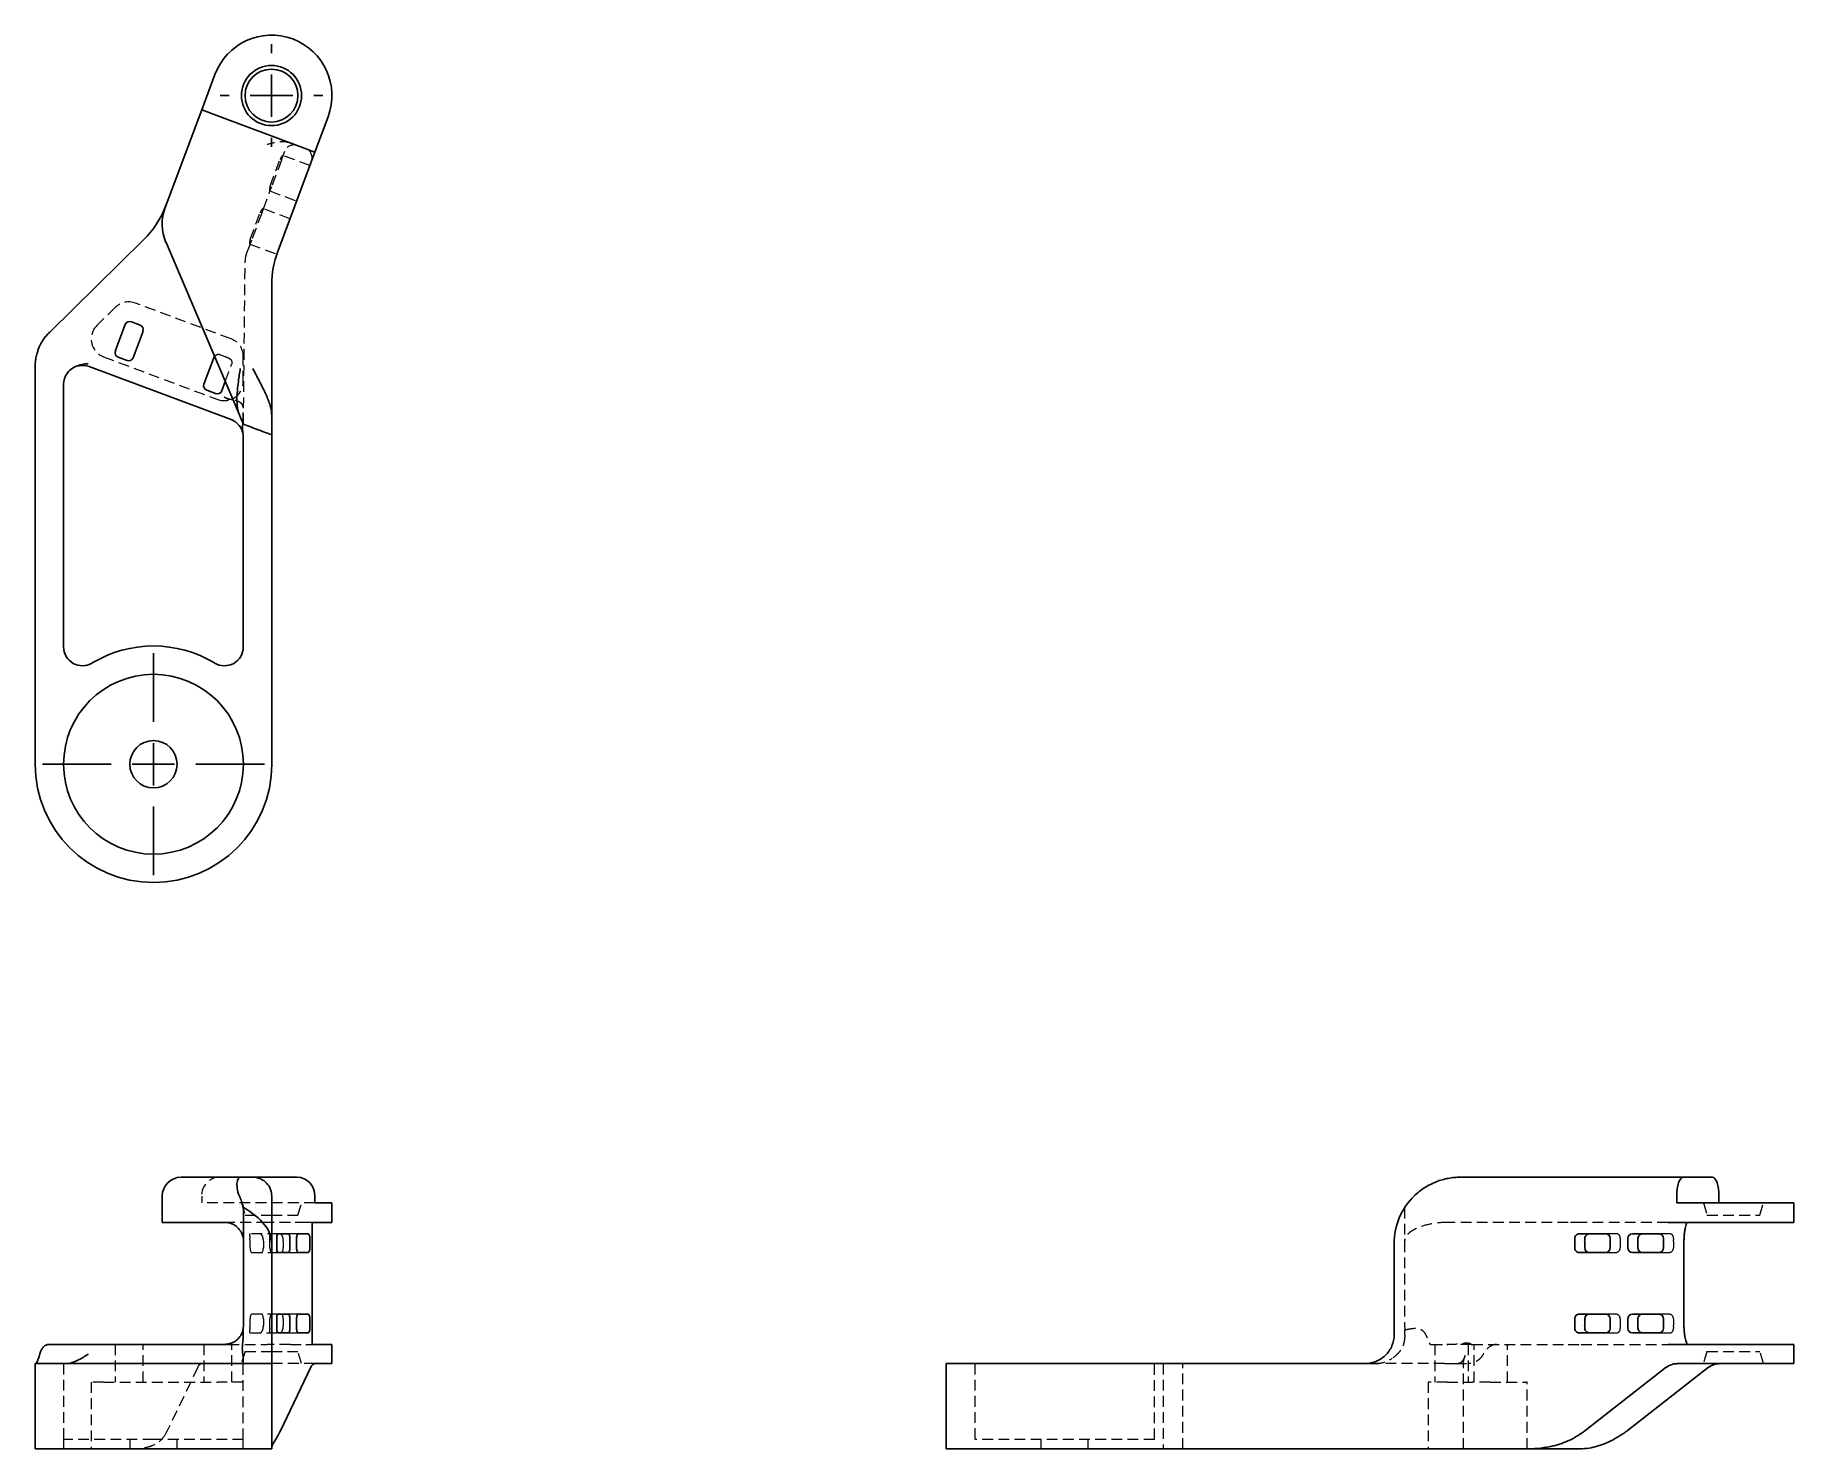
# Model space of a CAD drawing. Header units: millimetres. Extents: x 65 to 273, y 41 to 208.
import ezdxf

# ---------------------------------------------------------------- set-up
doc = ezdxf.new("R2010")
doc.units = ezdxf.units.MM
doc.linetypes.add('HIDDEN', pattern=[1.905, 1.27, -0.635])
doc.layers.add('10', color=7, linetype='Continuous')

# ---------------------------------------------------------------- blocks, each defined once
blk = doc.blocks.new('SW_CENTERMARKSYMBOL_0')
at = {"layer": '10', "color": 0}
for p, q in [((0, 5), (0, 13.11)), ((0, 0), (0, 2.5)), ((-5, 0), (-13.11, 0)), ((0, 0), (-2.5, 0)), ((0, 0), (0, -2.5)), ((0, 0), (2.5, 0)), ((5, 0), (13.11, 0)), ((0, -5), (0, -13.11))]:
    blk.add_line(p, q, dxfattribs=at)
blk = doc.blocks.new('SW_CENTERMARKSYMBOL_1')
at = {"layer": '10', "color": 0}
for p, q in [((0, 5), (0, 6.05)), ((0, 0), (0, 2.5)), ((-5, 0), (-6.05, 0)), ((0, 0), (-2.5, 0)), ((0, 0), (0, -2.5)), ((0, 0), (2.5, 0)), ((5, 0), (6.05, 0)), ((0, -5), (0, -6.05))]:
    blk.add_line(p, q, dxfattribs=at)

msp = doc.modelspace()

# ---------------------------------------------------------------- linework, layer by layer
at = {"color": 7, "linetype": 'Continuous', "lineweight": 25}
for p, q in [((85.14, 199.17), (86.71, 203.37)), ((80.83, 187.67), (85.14, 199.17)), ((85.14, 199.17), (87.23, 198.39)), ((96.4, 194.97), (87.23, 198.39)), ((100.06, 198.38), (98.49, 194.18)), ((98.49, 194.18), (94.11, 182.47)), ((96.4, 194.97), (98.49, 194.18)), ((78.29, 183.84), (67.25, 173)), ((89.6, 163.18), (80.93, 183.52)), ((93.4, 178.56), (93.4, 163.18)), ((76.13, 173.85), (74.95, 170.71)), ((77.89, 173.79), (76.84, 174.18)), ((77.04, 169.93), (78.22, 173.07)), ((65.49, 168.93), (65.49, 121.96)), ((88.6, 162.63), (71.86, 168.89)), ((75.28, 170), (76.33, 169.61)), ((86.58, 169.94), (85.41, 166.81)), ((68.84, 166.8), (68.84, 135.81)), ((85.74, 166.09), (86.78, 165.7)), ((87.5, 166.02), (87.88, 167.04)), ((87.88, 167.04), (87.92, 167.13)), ((90, 162.11), (90.01, 162.22)), ((93.4, 160.84), (93.4, 163.18)), ((90.05, 135.81), (90.05, 158.51)), ((93.4, 121.96), (93.4, 157.26)), ((82.71, 73.22), (82.98, 73.22)), ((82.98, 73.22), (89.69, 73.22)), ((89.69, 73.22), (91.17, 73.22)), ((91.17, 73.22), (92.02, 73.22)), ((92.02, 73.22), (96.4, 73.22)), ((233.65, 73.22), (243.56, 73.22)), ((243.56, 73.22), (248.26, 73.22)), ((248.26, 73.22), (259.97, 73.22)), ((259.97, 73.22), (263.39, 73.22)), ((80.48, 70.99), (80.48, 67.89)), ((93.4, 65.41), (93.4, 70.99)), ((98.49, 70.99), (98.49, 70.18)), ((259.18, 70.99), (259.18, 70.18)), ((264.17, 70.99), (264.17, 70.18)), ((90.07, 69.64), (90.07, 65.66)), ((100.06, 70.18), (98.49, 70.18)), ((100.51, 70.18), (100.06, 70.18)), ((100.51, 67.89), (100.51, 70.18)), ((263.38, 70.18), (259.18, 70.18)), ((273, 70.18), (263.38, 70.18)), ((273, 67.89), (273, 70.18)), ((80.93, 67.89), (80.48, 67.89)), ((80.93, 67.89), (87.89, 67.89)), ((94.18, 66.56), (95.36, 66.56)), ((96.53, 66.56), (97.71, 66.56)), ((100.06, 67.89), (98.1, 67.89)), ((98.17, 53.5), (98.17, 67.89)), ((100.51, 67.89), (100.06, 67.89)), ((247.68, 66.56), (250.81, 66.56)), ((253.95, 66.56), (257.09, 66.56)), ((263.38, 67.89), (258.14, 67.89)), ((273, 67.89), (263.38, 67.89)), ((90.07, 65.66), (90.07, 55.73)), ((93.4, 65.41), (93.4, 54.57)), ((93.99, 66), (93.99, 64.88)), ((95.55, 66), (95.55, 64.88)), ((96.34, 64.88), (96.34, 66)), ((97.9, 66), (97.9, 64.88)), ((225.84, 65.41), (225.84, 54.57)), ((247.15, 66), (247.15, 64.88)), ((248.33, 64.88), (248.33, 65.66)), ((251.34, 66), (251.34, 64.88)), ((253.43, 64.88), (253.43, 66)), ((254.6, 64.88), (254.6, 65.66)), ((257.61, 66), (257.61, 64.88)), ((260.04, 55.73), (260.04, 65.66)), ((95.36, 64.32), (94.18, 64.32)), ((97.71, 64.32), (96.53, 64.32)), ((250.81, 64.32), (247.68, 64.32)), ((257.09, 64.32), (253.95, 64.32)), ((93.99, 56.51), (93.99, 55.39)), ((94.18, 57.07), (95.36, 57.07)), ((95.55, 56.51), (95.55, 55.39)), ((96.34, 55.39), (96.34, 56.51)), ((96.53, 57.07), (97.71, 57.07)), ((97.9, 56.51), (97.9, 55.39)), ((247.15, 56.51), (247.15, 55.39)), ((247.68, 57.07), (250.81, 57.07)), ((248.33, 55.73), (248.33, 56.51)), ((251.34, 56.51), (251.34, 55.39)), ((253.43, 55.39), (253.43, 56.51)), ((253.95, 57.07), (257.09, 57.07)), ((254.6, 55.73), (254.6, 56.51)), ((257.61, 56.51), (257.61, 55.39)), ((95.36, 54.84), (94.18, 54.84)), ((97.71, 54.84), (96.53, 54.84)), ((250.81, 54.84), (247.68, 54.84)), ((257.09, 54.84), (253.95, 54.84)), ((67.25, 53.5), (75.28, 53.5)), ((75.28, 53.5), (76.33, 53.5)), ((76.33, 53.5), (85.74, 53.5)), ((85.74, 53.5), (86.78, 53.5)), ((86.78, 53.5), (87.82, 53.5)), ((87.82, 53.5), (87.87, 53.5)), ((98.1, 53.5), (100.06, 53.5)), ((100.06, 53.5), (100.51, 53.5)), ((100.51, 51.22), (100.51, 53.5)), ((258.14, 53.5), (263.38, 53.5)), ((263.38, 53.5), (273, 53.5)), ((273, 51.22), (273, 53.5)), ((65.49, 41.17), (65.49, 51.22)), ((65.49, 51.22), (93.4, 51.22)), ((93.4, 41.17), (93.4, 51.22)), ((94.43, 43.31), (98.03, 50.79)), ((98.49, 51.22), (100.06, 51.22)), ((100.06, 51.22), (100.51, 51.22)), ((173, 51.22), (173, 41.17)), ((173, 51.22), (186.96, 51.22)), ((186.96, 51.22), (222.26, 51.22)), ((248.34, 43.31), (257.95, 50.79)), ((262.94, 50.79), (253.33, 43.31)), ((259.18, 51.22), (263.38, 51.22)), ((263.38, 51.22), (273, 51.22)), ((65.49, 41.17), (93.4, 41.17)), ((173, 41.17), (186.96, 41.17)), ((241.7, 41.17), (186.96, 41.17)), ((247.76, 41.17), (241.7, 41.17))]:
    msp.add_line(p, q, dxfattribs=at)
at = {"color": 7, "linetype": 'HIDDEN', "lineweight": 18}
for p, q in [((93.22, 190.19), (94.39, 193.33)), ((94.57, 193.26), (93.4, 190.13)), ((94.57, 193.26), (94.76, 193.79)), ((97.9, 192.61), (94.74, 193.8)), ((94.76, 193.79), (94.96, 194.31)), ((92.42, 187.51), (93.2, 189.6)), ((93.18, 189.61), (96.34, 188.43)), ((93.2, 189.6), (93.4, 190.13)), ((90.87, 183.91), (92.04, 187.05)), ((92.22, 186.99), (91.05, 183.85)), ((92.22, 186.99), (92.42, 187.51)), ((95.55, 186.34), (92.39, 187.52)), ((90.4, 182.12), (90.85, 183.33)), ((90.83, 183.33), (93.99, 182.15)), ((90.85, 183.33), (91.05, 183.85)), ((90.07, 162.08), (90.26, 181.36)), ((88.6, 172.17), (77.32, 176.39)), ((74.97, 175.89), (72.77, 173.73)), ((87.91, 170.04), (87.3, 170.27)), ((73.56, 170.05), (87.04, 165)), ((90.05, 167.1), (90.05, 170.08)), ((85.14, 70.99), (85.14, 70.18)), ((98.49, 70.18), (85.14, 70.18)), ((89.83, 70.18), (90.26, 68.74)), ((90.26, 68.74), (93.38, 68.74)), ((93.38, 68.74), (96.5, 68.74)), ((96.5, 68.74), (96.93, 70.18)), ((227.08, 69.64), (227.08, 65.66)), ((262.33, 70.18), (262.75, 68.74)), ((262.75, 68.74), (269, 68.74)), ((269, 68.74), (269.42, 70.18)), ((88.03, 67.89), (87.89, 67.89)), ((88.31, 67.89), (88.03, 67.89)), ((92.87, 67.89), (88.31, 67.89)), ((94.18, 66.56), (90.87, 66.56)), ((96.53, 66.56), (95.36, 66.56)), ((97.44, 67.89), (95.6, 67.89)), ((98.1, 67.89), (97.44, 67.89)), ((246.39, 67.89), (232.2, 67.89)), ((247.91, 67.89), (246.39, 67.89)), ((258.14, 67.89), (247.91, 67.89)), ((252.05, 66.56), (250.81, 66.56)), ((258.33, 66.56), (257.09, 66.56)), ((90.85, 64.88), (90.85, 65.66)), ((92.42, 65.66), (92.42, 64.88)), ((93.2, 64.88), (93.2, 65.66)), ((94.76, 65.66), (94.76, 64.88)), ((227.08, 65.66), (227.08, 55.73)), ((252.51, 65.66), (252.51, 64.88)), ((258.79, 65.66), (258.79, 64.88)), ((91.05, 64.32), (94.18, 64.32)), ((95.36, 64.32), (96.53, 64.32)), ((250.81, 64.32), (251.99, 64.32)), ((257.09, 64.32), (258.26, 64.32)), ((90.85, 55.73), (90.85, 56.51)), ((94.18, 57.07), (91.05, 57.07)), ((92.42, 56.51), (92.42, 55.73)), ((93.2, 55.73), (93.2, 56.51)), ((94.76, 56.51), (94.76, 55.73)), ((96.53, 57.07), (95.36, 57.07)), ((251.99, 57.07), (250.81, 57.07)), ((252.51, 56.51), (252.51, 55.73)), ((258.26, 57.07), (257.09, 57.07)), ((258.79, 56.51), (258.79, 55.73)), ((90.87, 54.84), (94.18, 54.84)), ((95.36, 54.84), (96.53, 54.84)), ((250.81, 54.84), (252.05, 54.84)), ((257.09, 54.84), (258.33, 54.84)), ((74.92, 53.5), (74.92, 49.04)), ((78.25, 49.04), (78.25, 53.5)), ((85.38, 53.5), (85.38, 49.04)), ((87.87, 53.5), (87.88, 53.5)), ((87.91, 53.5), (87.88, 53.5)), ((87.91, 53.5), (88.03, 53.5)), ((88.03, 53.5), (88.31, 53.5)), ((88.31, 53.5), (92.87, 53.5)), ((88.71, 49.04), (88.71, 53.65)), ((90.26, 52.66), (89.83, 51.22)), ((90.26, 52.66), (93.38, 52.66)), ((93.38, 52.66), (96.5, 52.66)), ((95.6, 53.5), (97.44, 53.5)), ((96.93, 51.22), (96.5, 52.66)), ((97.44, 53.5), (98.1, 53.5)), ((230.06, 53.49), (230.16, 53.51)), ((230.26, 53.5), (232.04, 53.5)), ((230.66, 53.5), (230.66, 49.04)), ((234.94, 53.5), (232.04, 53.5)), ((234.57, 53.5), (234.57, 49.04)), ((234.94, 53.5), (235.04, 53.5)), ((235.04, 53.5), (246.39, 53.5)), ((235.3, 49.04), (235.3, 53.5)), ((239.21, 49.04), (239.21, 53.5)), ((246.39, 53.5), (247.91, 53.5)), ((247.91, 53.5), (258.14, 53.5)), ((262.75, 52.66), (262.33, 51.22)), ((262.75, 52.66), (269, 52.66)), ((269.42, 51.22), (269, 52.66)), ((68.84, 51.22), (68.84, 42.28)), ((84.68, 50.79), (81.08, 43.31)), ((90.05, 42.28), (90.05, 51.22)), ((98.49, 51.22), (93.4, 51.22)), ((176.35, 51.22), (176.35, 42.28)), ((197.56, 42.28), (197.56, 51.22)), ((198.58, 51.22), (198.58, 41.17)), ((200.91, 41.17), (200.91, 51.22)), ((222.26, 51.22), (223.51, 51.22)), ((231.8, 51.22), (223.51, 51.22)), ((231.8, 51.22), (233.09, 51.22)), ((233.09, 51.22), (234.48, 51.22)), ((234.03, 41.17), (234.03, 51.27)), ((73.56, 49.04), (72.11, 49.04)), ((72.11, 49.04), (72.11, 41.17)), ((73.56, 49.04), (87.04, 49.04)), ((90.05, 49.04), (87.04, 49.04)), ((232.1, 49.04), (229.86, 49.04)), ((229.86, 49.04), (229.86, 41.17)), ((232.1, 49.04), (235.08, 49.04)), ((237.17, 49.04), (235.08, 49.04)), ((237.17, 49.04), (241.39, 49.04)), ((241.53, 49.04), (241.39, 49.04)), ((241.53, 41.17), (241.53, 49.04)), ((79.45, 42.28), (68.84, 42.28)), ((68.84, 42.28), (68.84, 41.17)), ((76.66, 42.28), (76.66, 41.17)), ((90.05, 42.28), (79.45, 42.28)), ((82.24, 41.17), (82.24, 42.28)), ((90.05, 41.17), (90.05, 42.28)), ((197.56, 42.28), (176.35, 42.28)), ((184.16, 42.28), (184.16, 41.17)), ((189.75, 41.17), (189.75, 42.28))]:
    msp.add_line(p, q, dxfattribs=at)
at = {"color": 7, "linetype": 'Continuous', "lineweight": 25, "flags": 128}
for points in [[(86.58, 169.94), (86.63, 170.04), (86.66, 170.08)], [(87.82, 165.31), (87.85, 165.28), (87.87, 165.26)], [(259.97, 73.22), (259.81, 73.18), (259.67, 73.05), (259.53, 72.85), (259.41, 72.57), (259.32, 72.23), (259.24, 71.84), (259.2, 71.43), (259.18, 70.99)], [(264.17, 70.99), (264.16, 71.43), (264.12, 71.84), (264.04, 72.23), (263.95, 72.57), (263.83, 72.85), (263.69, 73.05), (263.55, 73.18), (263.39, 73.22)], [(95.36, 66.56), (95.4, 66.55), (95.43, 66.51), (95.47, 66.46), (95.5, 66.39), (95.52, 66.31), (95.54, 66.21), (95.55, 66.11), (95.55, 66)], [(96.34, 66), (96.34, 66.11), (96.35, 66.21), (96.37, 66.31), (96.39, 66.39), (96.42, 66.46), (96.46, 66.51), (96.49, 66.55), (96.53, 66.56)], [(97.71, 66.56), (97.74, 66.55), (97.78, 66.51), (97.81, 66.46), (97.84, 66.39), (97.87, 66.31), (97.89, 66.21), (97.9, 66.11), (97.9, 66)], [(95.55, 64.88), (95.55, 64.77), (95.54, 64.67), (95.52, 64.57), (95.5, 64.49), (95.47, 64.42), (95.43, 64.37), (95.4, 64.34), (95.36, 64.32)], [(96.53, 64.32), (96.49, 64.34), (96.46, 64.37), (96.42, 64.42), (96.39, 64.49), (96.37, 64.57), (96.35, 64.67), (96.34, 64.77), (96.34, 64.88)], [(97.9, 64.88), (97.9, 64.77), (97.89, 64.67), (97.87, 64.57), (97.84, 64.49), (97.81, 64.42), (97.78, 64.37), (97.74, 64.34), (97.71, 64.32)], [(95.36, 57.07), (95.4, 57.06), (95.43, 57.03), (95.47, 56.97), (95.5, 56.9), (95.52, 56.82), (95.54, 56.72), (95.55, 56.62), (95.55, 56.51)], [(96.34, 56.51), (96.34, 56.62), (96.35, 56.72), (96.37, 56.82), (96.39, 56.9), (96.42, 56.97), (96.46, 57.03), (96.49, 57.06), (96.53, 57.07)], [(97.71, 57.07), (97.74, 57.06), (97.78, 57.03), (97.81, 56.97), (97.84, 56.9), (97.87, 56.82), (97.89, 56.72), (97.9, 56.62), (97.9, 56.51)], [(95.55, 55.39), (95.55, 55.28), (95.54, 55.18), (95.52, 55.08), (95.5, 55), (95.47, 54.93), (95.43, 54.88), (95.4, 54.85), (95.36, 54.84)], [(96.53, 54.84), (96.49, 54.85), (96.46, 54.88), (96.42, 54.93), (96.39, 55), (96.37, 55.08), (96.35, 55.18), (96.34, 55.28), (96.34, 55.39)], [(97.9, 55.39), (97.9, 55.28), (97.89, 55.18), (97.87, 55.08), (97.84, 55), (97.81, 54.93), (97.78, 54.88), (97.74, 54.85), (97.71, 54.84)]]:
    msp.add_lwpolyline(points, dxfattribs=at)
at = {"color": 7, "linetype": 'HIDDEN', "lineweight": 18, "flags": 128}
for points in [[(90.85, 64.88), (90.86, 64.77), (90.87, 64.67), (90.89, 64.57), (90.91, 64.49), (90.94, 64.42), (90.97, 64.37), (91.01, 64.34), (91.05, 64.32)], [(92.22, 64.32), (92.26, 64.34), (92.3, 64.37), (92.33, 64.42), (92.36, 64.49), (92.38, 64.57), (92.4, 64.67), (92.41, 64.77), (92.42, 64.88)], [(93.2, 64.88), (93.2, 64.77), (93.22, 64.67), (93.23, 64.57), (93.26, 64.49), (93.29, 64.42), (93.32, 64.37), (93.36, 64.34), (93.4, 64.32)], [(94.57, 64.32), (94.61, 64.34), (94.64, 64.37), (94.68, 64.42), (94.71, 64.49), (94.73, 64.57), (94.75, 64.67), (94.76, 64.77), (94.76, 64.88)], [(91.05, 57.07), (91.01, 57.06), (90.97, 57.03), (90.94, 56.97), (90.91, 56.9), (90.89, 56.82), (90.87, 56.72), (90.86, 56.62), (90.85, 56.51)], [(92.42, 56.51), (92.41, 56.62), (92.4, 56.72), (92.38, 56.82), (92.36, 56.9), (92.33, 56.97), (92.3, 57.03), (92.26, 57.06), (92.22, 57.07)], [(93.4, 57.07), (93.36, 57.06), (93.32, 57.03), (93.29, 56.97), (93.26, 56.9), (93.23, 56.82), (93.22, 56.72), (93.2, 56.62), (93.2, 56.51)], [(94.76, 56.51), (94.76, 56.62), (94.75, 56.72), (94.73, 56.82), (94.71, 56.9), (94.68, 56.97), (94.64, 57.03), (94.61, 57.06), (94.57, 57.07)]]:
    msp.add_lwpolyline(points, dxfattribs=at)
at = {"color": 7, "linetype": 'Continuous', "lineweight": 25}
for centre, radius in [((93.38, 200.87), 3.55), ((93.38, 200.87), 3.12), ((79.45, 121.96), 10.61), ((79.45, 121.96), 2.79)]:
    msp.add_circle(centre, radius, dxfattribs=at)
for centre, radius, start, end in [((93.38, 200.87), 7.13, 339.5, 159.5), ((70.46, 191.8), 11.16, 314.4907, 339.5), ((86.06, 185.71), 5.58, 159.5, 203.088), ((104.57, 178.56), 11.16, 159.5, 180), ((76.65, 173.66), 0.558, 69.5, 159.5), ((77.69, 173.27), 0.558, 339.5, 69.5), ((75.48, 170.52), 0.558, 159.5, 249.5), ((71.07, 168.93), 5.58, 174.31, 180), ((71.07, 166.8), 2.23, 144.7671, 180), ((71.07, 166.8), 2.23, 69.5, 131.3304), ((76.52, 170.13), 0.558, 249.5, 339.5), ((85.93, 166.61), 0.558, 159.5, 249.5), ((86.98, 166.22), 0.558, 249.5, 339.5), ((71.07, 135.81), 2.23, 180, 301.1474), ((79.45, 121.96), 13.96, 58.8526, 121.1474), ((87.82, 135.81), 2.23, 238.8526, 0), ((79.45, 121.96), 13.96, 180, 0), ((82.71, 70.99), 2.23, 90, 180), ((96.32, 71.06), 2.17, 358.1884, 88.0659), ((233.65, 65.41), 7.81, 134.4153, 180), ((94.19, 66.46), 0.102, 94.6225, 144.6705), ((247.68, 66.06), 0.494, 90.0498, 113.9767), ((250.79, 66.02), 0.541, 358.1884, 88.0659), ((253.97, 66.02), 0.541, 91.9341, 181.8116), ((257.07, 66.02), 0.541, 358.1884, 88.0659), ((94.19, 64.43), 0.102, 215.3295, 265.3775), ((247.68, 64.82), 0.494, 246.0233, 269.9502), ((248.87, 64.87), 0.541, 178.1884, 268.0659), ((254.64, 65.66), 6.32, 176.9062, 180.0063), ((250.79, 64.87), 0.541, 271.9341, 1.8116), ((253.97, 64.87), 0.541, 178.1884, 268.0659), ((260.92, 65.66), 6.32, 176.9062, 180.0063), ((255.15, 64.87), 0.541, 178.1884, 268.0659), ((257.07, 64.87), 0.541, 271.9341, 1.8116), ((94.19, 56.97), 0.102, 94.6225, 144.6705), ((247.68, 56.57), 0.494, 90.0498, 113.9767), ((248.87, 56.53), 0.541, 91.9341, 181.8116), ((250.79, 56.53), 0.541, 358.1884, 88.0659), ((253.97, 56.53), 0.541, 91.9341, 181.8116), ((255.15, 56.53), 0.541, 91.9341, 181.8116), ((257.07, 56.53), 0.541, 358.1884, 88.0659), ((94.19, 54.94), 0.102, 215.3295, 265.3775), ((247.68, 55.33), 0.494, 246.0233, 269.9502), ((254.64, 55.73), 6.32, 179.9937, 183.0938), ((250.79, 55.38), 0.541, 271.9341, 1.8116), ((253.97, 55.38), 0.541, 178.1884, 268.0659), ((260.92, 55.73), 6.32, 179.9937, 183.0938), ((257.07, 55.38), 0.541, 271.9341, 1.8116), ((98.62, 50.62), 0.614, 102.1442, 163.6903), ((259.19, 49.21), 2, 90.1931, 128.1464), ((264.18, 49.21), 2, 90.1931, 128.1464), ((87.53, 46.61), 7.65, 329.3319, 334.4514), ((241.94, 51.53), 10.42, 302.0993, 307.8831), ((246.9, 51.57), 10.47, 304.9305, 307.8766)]:
    msp.add_arc(centre, radius, start, end, dxfattribs=at)
at = {"color": 7, "linetype": 'HIDDEN', "lineweight": 18}
for centre, radius, start, end in [((96.01, 193.92), 1.12, 69.5, 159.5), ((97.05, 193.53), 1.12, 339.5, 69.5), ((92.49, 181.34), 2.23, 159.5, 179.4186), ((76.54, 174.29), 2.23, 69.5, 134.4907), ((74.34, 172.14), 2.23, 134.4907, 249.5), ((87.11, 169.75), 0.558, 69.5, 143.3987), ((87.82, 170.08), 2.23, 0, 69.5), ((87.82, 167.1), 2.23, 249.5, 0), ((87.3, 71.06), 2.17, 91.9341, 181.8116), ((88.47, 65.66), 2.38, 359.9976, 8.2478), ((90.04, 65.66), 2.38, 359.9976, 8.2478), ((90.82, 65.66), 2.38, 359.9976, 8.2478), ((92.38, 65.66), 2.38, 359.9976, 8.2478), ((251.97, 64.87), 0.541, 271.9341, 1.8116), ((258.82, 65.66), 6.32, 176.9062, 180.0063), ((258.25, 64.87), 0.541, 271.9341, 1.8116), ((265.1, 65.66), 6.32, 176.9062, 180.0063), ((251.97, 56.53), 0.541, 358.1884, 88.0659), ((258.25, 56.53), 0.541, 358.1884, 88.0659), ((88.47, 55.73), 2.38, 351.7522, 0.0024), ((90.04, 55.73), 2.38, 351.7522, 0.0024), ((90.82, 55.73), 2.38, 351.7522, 0.0024), ((92.38, 55.73), 2.38, 351.7522, 0.0024), ((258.82, 55.73), 6.32, 179.9937, 183.0938), ((265.1, 55.73), 6.32, 179.9937, 183.0938), ((85.27, 50.62), 0.614, 102.1442, 163.6903), ((73.65, 46.88), 8.25, 331.8682, 334.3564)]:
    msp.add_arc(centre, radius, start, end, dxfattribs=at)
for points, knots in [([(95.6, 195.26), (95.38, 195.35), (95.15, 195.39), (94.68, 195.42), (94.45, 195.41), (93.76, 195.33), (93.32, 195.21), (92.87, 195.09)], [0, 0, 0, 0, 0.25, 0.25, 0.5, 0.5, 1, 1, 1, 1]), ([(94.74, 193.8), (94.72, 193.8), (94.66, 193.76), (94.52, 193.6), (94.44, 193.47), (94.39, 193.33)], [0, 0, 0, 0, 0.5, 0.5, 1, 1, 1, 1]), ([(93.22, 190.19), (93.17, 190.05), (93.14, 189.91), (93.14, 189.69), (93.15, 189.62), (93.18, 189.61)], [0, 0, 0, 0, 0.5, 0.5, 1, 1, 1, 1]), ([(92.39, 187.52), (92.37, 187.53), (92.31, 187.48), (92.17, 187.32), (92.1, 187.19), (92.04, 187.05)], [0, 0, 0, 0, 0.5, 0.5, 1, 1, 1, 1]), ([(90.87, 183.91), (90.82, 183.77), (90.79, 183.63), (90.79, 183.41), (90.81, 183.34), (90.83, 183.33)], [0, 0, 0, 0, 0.5, 0.5, 1, 1, 1, 1]), ([(87.92, 167.13), (88.05, 167.5), (88.31, 168.18), (88.56, 168.86), (88.67, 169.16)], [0, 0, 0, 0, 0.549014, 1, 1, 1, 1]), ([(88.35, 169.88), (88.48, 169.83), (88.6, 169.72), (88.69, 169.52), (88.71, 169.45), (88.71, 169.3), (88.7, 169.23), (88.67, 169.16)], [0, 0, 0, 0, 0.5, 0.5, 0.75, 0.75, 1, 1, 1, 1]), ([(90.01, 162.22), (90.02, 162.4), (90.04, 162.78), (90.05, 163.25), (90.05, 163.58), (90.05, 163.8), (90.04, 164.05), (89.99, 164.3), (89.89, 164.48), (89.74, 164.62), (89.56, 164.72), (89.33, 164.81), (89.1, 164.89), (88.92, 164.93), (88.85, 164.95)], [0, 0, 0, 0, 0.131948, 0.29265, 0.337431, 0.378809, 0.453499, 0.529481, 0.615304, 0.689152, 0.776826, 0.85048, 0.93807, 1, 1, 1, 1]), ([(90.05, 162.11), (90.05, 162.28), (90.05, 162.67), (90.05, 163.16), (90.05, 163.43)], [0, 0, 0, 0, 0.433683, 1, 1, 1, 1]), ([(90.87, 66.56), (90.82, 66.56), (90.79, 66.49), (90.79, 66.29), (90.81, 66.15), (90.83, 66)], [0, 0, 0, 0, 0.5, 0.5, 1, 1, 1, 1]), ([(92.39, 66), (92.37, 66.15), (92.31, 66.29), (92.17, 66.49), (92.1, 66.56), (92.04, 66.56)], [0, 0, 0, 0, 0.5, 0.5, 1, 1, 1, 1]), ([(95.6, 67.89), (95.38, 67.89), (95.15, 67.89), (94.68, 67.89), (94.45, 67.89), (93.76, 67.89), (93.32, 67.89), (92.87, 67.89)], [0, 0, 0, 0, 0.25, 0.25, 0.5, 0.5, 1, 1, 1, 1]), ([(93.22, 66.56), (93.17, 66.56), (93.14, 66.49), (93.14, 66.29), (93.15, 66.15), (93.18, 66)], [0, 0, 0, 0, 0.5, 0.5, 1, 1, 1, 1]), ([(94.74, 66), (94.72, 66.15), (94.66, 66.29), (94.52, 66.49), (94.44, 66.56), (94.39, 66.56)], [0, 0, 0, 0, 0.5, 0.5, 1, 1, 1, 1]), ([(232.2, 67.89), (231.6, 67.89), (230.95, 67.84), (229.69, 67.62), (229.08, 67.45), (228.33, 67.13), (228.11, 67.01), (227.73, 66.75), (227.57, 66.62), (227.19, 66.2), (227.08, 65.92), (227.08, 65.66)], [0, 0, 0, 0, 0.25, 0.25, 0.5, 0.5, 0.625, 0.625, 0.75, 0.75, 1, 1, 1, 1]), ([(252.52, 66), (252.53, 66.15), (252.48, 66.29), (252.32, 66.49), (252.19, 66.56), (252.05, 66.56)], [0, 0, 0, 0, 0.5, 0.5, 1, 1, 1, 1]), ([(258.8, 66), (258.8, 66.15), (258.76, 66.29), (258.6, 66.49), (258.47, 66.56), (258.33, 66.56)], [0, 0, 0, 0, 0.5, 0.5, 1, 1, 1, 1]), ([(90, 55.2), (90.01, 55.25), (90.04, 55.35), (90.05, 55.41), (90.05, 55.39), (90.05, 55.39)], [0, 0, 0, 0, 0.473469, 0.947347, 1, 1, 1, 1]), ([(90.05, 55.38), (90.05, 55.37), (90.05, 55.35), (90.04, 55.28), (90.02, 55.18), (90.01, 55.15)], [0, 0, 0, 0, 0.273269, 0.766538, 1, 1, 1, 1]), ([(90.05, 54.56), (90.05, 54.62), (90.05, 54.84), (90.05, 55.13), (90.05, 55.32), (90.05, 55.41)], [0, 0, 0, 0, 0.166392, 0.581616, 1, 1, 1, 1]), ([(90.83, 55.39), (90.81, 55.24), (90.79, 55.1), (90.79, 54.9), (90.82, 54.84), (90.87, 54.84)], [0, 0, 0, 0, 0.5, 0.5, 1, 1, 1, 1]), ([(92.04, 54.84), (92.1, 54.84), (92.17, 54.9), (92.31, 55.1), (92.37, 55.24), (92.39, 55.39)], [0, 0, 0, 0, 0.5, 0.5, 1, 1, 1, 1]), ([(93.18, 55.39), (93.15, 55.24), (93.14, 55.1), (93.14, 54.9), (93.17, 54.84), (93.22, 54.84)], [0, 0, 0, 0, 0.5, 0.5, 1, 1, 1, 1]), ([(94.39, 54.84), (94.44, 54.84), (94.52, 54.9), (94.66, 55.1), (94.72, 55.24), (94.74, 55.39)], [0, 0, 0, 0, 0.5, 0.5, 1, 1, 1, 1]), ([(227.09, 54.57), (227.09, 54.29), (227.06, 54.02), (226.98, 53.62), (226.94, 53.49), (226.84, 53.23), (226.78, 53.11), (226.65, 52.87), (226.57, 52.76), (226.4, 52.54), (226.31, 52.44), (226.02, 52.15), (225.81, 51.98), (225.58, 51.83)], [0, 0, 0, 0, 0.25, 0.25, 0.375, 0.375, 0.5, 0.5, 0.625, 0.625, 0.75, 0.75, 1, 1, 1, 1]), ([(227.11, 55.2), (227.17, 55.21), (227.3, 55.25), (227.52, 55.3), (227.78, 55.35), (228.07, 55.39), (228.4, 55.4), (228.73, 55.37), (229.05, 55.26), (229.3, 55.04), (229.49, 54.78), (229.62, 54.52), (229.73, 54.27), (229.82, 54.04), (229.9, 53.84), (229.97, 53.69), (230.03, 53.6), (230.07, 53.55), (230.11, 53.53), (230.14, 53.51), (230.18, 53.5), (230.21, 53.5), (230.24, 53.5), (230.26, 53.5)], [0, 0, 0, 0, 0.0369439, 0.0784735, 0.1244648, 0.1867996, 0.2491339, 0.3111209, 0.3736702, 0.4362964, 0.4990628, 0.5616689, 0.6242229, 0.686631, 0.7491619, 0.8182427, 0.8740362, 0.9054285, 0.9325822, 0.9555145, 0.9742781, 0.9890016, 1, 1, 1, 1]), ([(252.05, 54.84), (252.19, 54.84), (252.32, 54.9), (252.48, 55.1), (252.53, 55.24), (252.52, 55.39)], [0, 0, 0, 0, 0.5, 0.5, 1, 1, 1, 1]), ([(258.33, 54.84), (258.47, 54.84), (258.6, 54.9), (258.76, 55.1), (258.8, 55.24), (258.8, 55.39)], [0, 0, 0, 0, 0.5, 0.5, 1, 1, 1, 1]), ([(88.35, 53.55), (88.48, 53.57), (88.6, 53.61), (88.69, 53.64), (88.71, 53.65), (88.71, 53.65), (88.7, 53.65), (88.67, 53.64)], [0, 0, 0, 0, 0.5, 0.5, 0.75, 0.75, 1, 1, 1, 1]), ([(95.6, 53.5), (95.38, 53.5), (95.15, 53.5), (94.68, 53.5), (94.45, 53.5), (93.76, 53.5), (93.32, 53.5), (92.87, 53.5)], [0, 0, 0, 0, 0.25, 0.25, 0.5, 0.5, 1, 1, 1, 1]), ([(233.48, 51.27), (233.5, 51.28), (233.56, 51.29), (233.63, 51.33), (233.7, 51.36), (233.76, 51.4), (233.85, 51.47), (233.95, 51.56), (234.04, 51.69), (234.12, 51.84), (234.17, 52), (234.21, 52.14), (234.22, 52.26), (234.23, 52.33), (234.23, 52.36)], [0, 0, 0, 0, 0.046981, 0.095375, 0.14527, 0.196751, 0.249891, 0.367512, 0.50035, 0.610004, 0.749253, 0.874719, 0.937599, 1, 1, 1, 1]), ([(234.03, 51.27), (234.04, 51.45), (234.05, 51.69), (234.15, 51.89), (234.17, 51.94)], [0, 0, 0, 0, 0.777494, 1, 1, 1, 1]), ([(234.88, 53.55), (234.83, 53.57), (234.72, 53.61), (234.52, 53.64), (234.45, 53.65), (234.3, 53.65), (234.23, 53.65), (234.16, 53.64)], [0, 0, 0, 0, 0.5, 0.5, 0.75, 0.75, 1, 1, 1, 1]), ([(236.37, 52.36), (236.28, 52.18), (236.17, 52.03), (235.91, 51.74), (235.76, 51.62), (235.44, 51.42), (235.26, 51.34), (234.88, 51.24), (234.68, 51.22), (234.48, 51.22)], [0, 0, 0, 0, 0.25, 0.25, 0.5, 0.5, 0.75, 0.75, 1, 1, 1, 1]), ([(237.91, 53.5), (237.78, 53.49), (237.63, 53.46), (237.35, 53.36), (237.2, 53.28), (236.93, 53.08), (236.79, 52.96), (236.56, 52.69), (236.45, 52.53), (236.37, 52.36)], [0, 0, 0, 0, 0.25, 0.25, 0.5, 0.5, 0.75, 0.75, 1, 1, 1, 1]), ([(223.51, 51.22), (223.87, 51.22), (224.24, 51.27), (224.95, 51.48), (225.28, 51.64), (225.58, 51.83)], [0, 0, 0, 0, 0.5, 0.5, 1, 1, 1, 1]), ([(80.92, 42.99), (80.66, 42.51), (80.33, 42.13), (79.66, 41.69), (79.42, 41.57), (78.88, 41.38), (78.6, 41.3), (78.29, 41.26)], [0, 0, 0, 0, 0.5, 0.5, 0.75, 0.75, 1, 1, 1, 1])]:
    msp.add_open_spline(points, degree=3, knots=knots, dxfattribs=at)
at = {"color": 7, "linetype": 'Continuous', "lineweight": 25}
for points, knots in [([(67.16, 172.91), (67.02, 172.78), (66.89, 172.63), (66.66, 172.35), (66.55, 172.2), (66.36, 171.93), (66.28, 171.79), (66.15, 171.56), (66.09, 171.45), (66.05, 171.37)], [0, 0, 0, 0, 0.25, 0.25, 0.5, 0.5, 0.75, 0.75, 1, 1, 1, 1]), ([(66.05, 171.37), (66.01, 171.28), (65.96, 171.17), (65.85, 170.91), (65.8, 170.76), (65.7, 170.44), (65.65, 170.26), (65.57, 169.88), (65.54, 169.68), (65.52, 169.48)], [0, 0, 0, 0, 0.25, 0.25, 0.5, 0.5, 0.75, 0.75, 1, 1, 1, 1]), ([(69.6, 168.48), (69.63, 168.5), (69.69, 168.56), (69.79, 168.63), (69.89, 168.7), (70, 168.76), (70.16, 168.85), (70.38, 168.95), (70.65, 169.04), (70.93, 169.12), (71.21, 169.17), (71.45, 169.21), (71.63, 169.22), (71.71, 169.23), (71.76, 169.23)], [0, 0, 0, 0, 0.046981, 0.095375, 0.14527, 0.196751, 0.249891, 0.367512, 0.50035, 0.610004, 0.749253, 0.874719, 0.937599, 1, 1, 1, 1]), ([(89.6, 163.18), (89.45, 163.53), (89.37, 163.92), (89.31, 164.56), (89.3, 164.78), (89.3, 165.23), (89.31, 165.46), (89.35, 166.16), (89.41, 166.66), (89.5, 167.4), (89.54, 167.65), (89.62, 168.15), (89.66, 168.4), (89.69, 168.65)], [0, 0, 0, 0, 0.25, 0.25, 0.375, 0.375, 0.5, 0.5, 0.75, 0.75, 0.875, 0.875, 1, 1, 1, 1]), ([(93.4, 163.18), (93.4, 163.38), (93.38, 163.58), (93.3, 164), (93.24, 164.22), (93.02, 164.89), (92.84, 165.34), (92.52, 166.04), (92.4, 166.27), (92.17, 166.75), (92.05, 166.98), (91.8, 167.46), (91.68, 167.69), (91.43, 168.17), (91.3, 168.41), (91.17, 168.65)], [0, 0, 0, 0, 0.125, 0.125, 0.25, 0.25, 0.5, 0.5, 0.625, 0.625, 0.75, 0.75, 0.875, 0.875, 1, 1, 1, 1]), ([(88.85, 164.95), (88.82, 164.95), (88.71, 164.98), (88.52, 165.02), (88.32, 165.08), (88.16, 165.12), (88.02, 165.16), (87.92, 165.21), (87.88, 165.25), (87.87, 165.26)], [0, 0, 0, 0, 0.070744, 0.37912, 0.552352, 0.689452, 0.84125, 0.949713, 1, 1, 1, 1]), ([(88.6, 162.63), (88.85, 162.54), (89.08, 162.4), (89.28, 162.23), (89.48, 162.06), (89.65, 161.85), (89.78, 161.62), (89.9, 161.39), (89.99, 161.13), (90.03, 160.87), (90.05, 160.76), (90.05, 160.65), (90.05, 160.54)], [-0.000001, -0.000001, -0.000001, -0.000001, 0.292121, 0.292121, 0.292121, 0.584242, 0.584242, 0.584242, 0.876363, 0.876363, 0.876363, 1, 1, 1, 1]), ([(90.05, 162.09), (90.05, 162.09), (90.02, 162.06), (89.98, 161.98), (89.96, 161.94), (89.94, 161.84), (89.93, 161.78), (89.93, 161.65), (89.94, 161.57), (89.96, 161.4), (89.98, 161.31), (90.02, 161.02), (90.05, 160.81), (90.05, 160.58)], [0, 0, 0, 0, 0.25, 0.25, 0.375, 0.375, 0.5, 0.5, 0.625, 0.625, 0.75, 0.75, 1, 1, 1, 1]), ([(93.4, 160.84), (93.4, 160.84), (93.33, 160.86), (93.05, 160.97), (92.84, 161.05), (91.98, 161.37), (91.13, 161.69), (90.07, 162.08)], [0, 0, 0, 0, 0.25, 0.25, 0.5, 0.5, 1, 1, 1, 1]), ([(90.05, 158.51), (90.05, 158.87), (90.05, 159.24), (90.05, 159.95), (90.05, 160.28), (90.05, 160.58)], [0, 0, 0, 0, 0.5, 0.5, 1, 1, 1, 1]), ([(93.4, 160.84), (93.4, 160.84), (93.4, 160.76), (93.4, 160.41), (93.4, 160.14), (93.4, 159.44), (93.4, 159.02), (93.4, 158.14), (93.4, 157.68), (93.4, 157.26)], [0, 0, 0, 0, 0.25, 0.25, 0.5, 0.5, 0.75, 0.75, 1, 1, 1, 1]), ([(89.6, 70.99), (89.45, 71.33), (89.37, 71.65), (89.31, 72.07), (89.3, 72.2), (89.3, 72.44), (89.31, 72.55), (89.35, 72.83), (89.41, 72.98), (89.5, 73.13), (89.54, 73.16), (89.62, 73.21), (89.66, 73.22), (89.69, 73.22)], [0, 0, 0, 0, 0.25, 0.25, 0.375, 0.375, 0.5, 0.5, 0.75, 0.75, 0.875, 0.875, 1, 1, 1, 1]), ([(93.4, 70.99), (93.4, 71.18), (93.38, 71.36), (93.3, 71.69), (93.24, 71.85), (93.02, 72.28), (92.84, 72.5), (92.52, 72.78), (92.4, 72.86), (92.17, 72.99), (92.05, 73.05), (91.8, 73.13), (91.68, 73.17), (91.43, 73.21), (91.3, 73.22), (91.17, 73.22)], [0, 0, 0, 0, 0.125, 0.125, 0.25, 0.25, 0.5, 0.5, 0.625, 0.625, 0.75, 0.75, 0.875, 0.875, 1, 1, 1, 1]), ([(228.18, 70.99), (228.38, 71.18), (228.58, 71.36), (229, 71.69), (229.22, 71.85), (229.89, 72.28), (230.34, 72.5), (231.04, 72.78), (231.27, 72.86), (231.75, 72.99), (231.98, 73.05), (232.46, 73.13), (232.69, 73.17), (233.17, 73.21), (233.41, 73.22), (233.65, 73.22)], [0, 0, 0, 0, 0.125, 0.125, 0.25, 0.25, 0.5, 0.5, 0.625, 0.625, 0.75, 0.75, 0.875, 0.875, 1, 1, 1, 1]), ([(93.4, 65.41), (93.4, 65.78), (93.33, 66.15), (93.05, 66.89), (92.84, 67.26), (91.98, 68.34), (91.13, 69.02), (90.07, 69.64)], [0, 0, 0, 0, 0.25, 0.25, 0.5, 0.5, 1, 1, 1, 1]), ([(87.89, 67.89), (88.14, 67.89), (88.42, 67.84), (88.96, 67.62), (89.21, 67.45), (89.53, 67.13), (89.63, 67.01), (89.79, 66.75), (89.86, 66.62), (90.02, 66.2), (90.07, 65.92), (90.07, 65.66)], [0, 0, 0, 0, 0.25, 0.25, 0.5, 0.5, 0.625, 0.625, 0.75, 0.75, 1, 1, 1, 1]), ([(93.99, 66), (93.99, 66.11), (94, 66.22), (94.04, 66.4), (94.07, 66.47), (94.11, 66.51)], [0, 0, 0, 0, 0.5, 0.5, 1, 1, 1, 1]), ([(247.15, 66), (247.15, 66.11), (247.18, 66.22), (247.3, 66.4), (247.38, 66.47), (247.47, 66.51)], [0, 0, 0, 0, 0.5, 0.5, 1, 1, 1, 1]), ([(248.91, 66.56), (248.77, 66.56), (248.63, 66.49), (248.41, 66.29), (248.34, 66.15), (248.33, 66)], [0, 0, 0, 0, 0.5, 0.5, 1, 1, 1, 1]), ([(255.19, 66.56), (255.05, 66.56), (254.91, 66.49), (254.69, 66.29), (254.62, 66.15), (254.61, 66)], [0, 0, 0, 0, 0.5, 0.5, 1, 1, 1, 1]), ([(260.04, 65.66), (260.04, 65.74), (260.04, 65.97), (260.06, 66.36), (260.11, 66.79), (260.18, 67.18), (260.26, 67.51), (260.35, 67.75), (260.39, 67.85), (260.41, 67.88)], [0, 0, 0, 0, 0.0873643, 0.2546842, 0.4209677, 0.5847716, 0.7445962, 0.8986716, 1, 1, 1, 1]), ([(94.11, 64.37), (94.07, 64.41), (94.04, 64.48), (94, 64.66), (93.99, 64.77), (93.99, 64.88)], [0, 0, 0, 0, 0.5, 0.5, 1, 1, 1, 1]), ([(247.47, 64.37), (247.38, 64.41), (247.3, 64.48), (247.18, 64.66), (247.15, 64.77), (247.15, 64.88)], [0, 0, 0, 0, 0.5, 0.5, 1, 1, 1, 1]), ([(93.99, 56.51), (93.99, 56.62), (94, 56.73), (94.04, 56.91), (94.07, 56.98), (94.11, 57.03)], [0, 0, 0, 0, 0.5, 0.5, 1, 1, 1, 1]), ([(247.15, 56.51), (247.15, 56.62), (247.18, 56.73), (247.3, 56.91), (247.38, 56.98), (247.47, 57.03)], [0, 0, 0, 0, 0.5, 0.5, 1, 1, 1, 1]), ([(90.01, 55.15), (90, 55.12), (89.97, 55.02), (89.89, 54.79), (89.74, 54.53), (89.56, 54.28), (89.33, 54.05), (89.08, 53.85), (88.78, 53.69), (88.52, 53.6), (88.32, 53.55), (88.16, 53.52), (88.02, 53.51), (87.92, 53.5), (87.88, 53.5), (87.87, 53.5)], [0, 0, 0, 0, 0.05257, 0.163608, 0.259154, 0.372587, 0.467882, 0.581206, 0.685291, 0.789728, 0.848396, 0.894827, 0.946236, 0.98297, 1, 1, 1, 1]), ([(90.05, 54.57), (90.05, 54.29), (90.02, 54.02), (89.98, 53.62), (89.96, 53.49), (89.94, 53.23), (89.93, 53.11), (89.93, 52.87), (89.94, 52.76), (89.96, 52.54), (89.98, 52.44), (90.02, 52.15), (90.05, 51.98), (90.05, 51.83)], [0, 0, 0, 0, 0.25, 0.25, 0.375, 0.375, 0.5, 0.5, 0.625, 0.625, 0.75, 0.75, 1, 1, 1, 1]), ([(93.4, 54.57), (93.4, 54.17), (93.4, 53.74), (93.4, 52.92), (93.4, 52.52), (93.4, 51.87), (93.4, 51.61), (93.4, 51.29), (93.4, 51.22), (93.4, 51.22)], [0, 0, 0, 0, 0.25, 0.25, 0.5, 0.5, 0.75, 0.75, 1, 1, 1, 1]), ([(94.11, 54.88), (94.07, 54.92), (94.04, 54.99), (94, 55.17), (93.99, 55.28), (93.99, 55.39)], [0, 0, 0, 0, 0.5, 0.5, 1, 1, 1, 1]), ([(225.84, 54.57), (225.84, 54.17), (225.76, 53.74), (225.41, 52.92), (225.14, 52.52), (224.44, 51.87), (224.02, 51.61), (223.14, 51.29), (222.68, 51.22), (222.26, 51.22)], [0, 0, 0, 0, 0.25, 0.25, 0.5, 0.5, 0.75, 0.75, 1, 1, 1, 1]), ([(247.47, 54.88), (247.38, 54.92), (247.3, 54.99), (247.18, 55.17), (247.15, 55.28), (247.15, 55.39)], [0, 0, 0, 0, 0.5, 0.5, 1, 1, 1, 1]), ([(248.33, 55.39), (248.34, 55.24), (248.41, 55.1), (248.63, 54.9), (248.77, 54.84), (248.91, 54.84)], [0, 0, 0, 0, 0.5, 0.5, 1, 1, 1, 1]), ([(254.61, 55.39), (254.62, 55.24), (254.69, 55.1), (254.91, 54.9), (255.05, 54.84), (255.19, 54.84)], [0, 0, 0, 0, 0.5, 0.5, 1, 1, 1, 1]), ([(260.41, 53.51), (260.41, 53.51), (260.39, 53.55), (260.33, 53.7), (260.25, 53.95), (260.17, 54.27), (260.1, 54.65), (260.06, 55.08), (260.04, 55.44), (260.04, 55.67), (260.04, 55.73)], [0, 0, 0, 0, 0.006882, 0.140445, 0.283993, 0.436175, 0.594977, 0.758398, 0.924728, 1, 1, 1, 1]), ([(66.05, 52.36), (66.01, 52.18), (65.96, 52.03), (65.85, 51.74), (65.8, 51.62), (65.7, 51.42), (65.65, 51.34), (65.57, 51.24), (65.54, 51.22), (65.52, 51.22)], [0, 0, 0, 0, 0.25, 0.25, 0.5, 0.5, 0.75, 0.75, 1, 1, 1, 1]), ([(67.16, 53.5), (67.02, 53.49), (66.89, 53.46), (66.66, 53.36), (66.55, 53.28), (66.36, 53.08), (66.28, 52.96), (66.15, 52.69), (66.09, 52.53), (66.05, 52.36)], [0, 0, 0, 0, 0.25, 0.25, 0.5, 0.5, 0.75, 0.75, 1, 1, 1, 1]), ([(69.6, 51.27), (69.63, 51.28), (69.69, 51.29), (69.79, 51.33), (69.89, 51.36), (70, 51.4), (70.16, 51.47), (70.38, 51.56), (70.65, 51.69), (70.93, 51.84), (71.21, 52), (71.45, 52.14), (71.63, 52.26), (71.71, 52.33), (71.76, 52.36)], [0, 0, 0, 0, 0.046981, 0.095375, 0.14527, 0.196751, 0.249891, 0.367512, 0.50035, 0.610004, 0.749253, 0.874719, 0.937599, 1, 1, 1, 1]), ([(90.05, 51.22), (90.05, 51.22), (90.05, 51.27), (90.05, 51.48), (90.05, 51.64), (90.05, 51.83)], [0, 0, 0, 0, 0.5, 0.5, 1, 1, 1, 1]), ([(93.4, 41.31), (93.4, 41.41), (93.47, 41.58), (93.65, 41.93), (93.73, 42.06), (93.9, 42.36), (94, 42.52), (94.11, 42.71)], [0, 0, 0, 0, 0.5, 0.5, 0.75, 0.75, 1, 1, 1, 1]), ([(243.56, 41.31), (244.27, 41.41), (244.95, 41.58), (245.94, 41.93), (246.26, 42.06), (246.89, 42.36), (247.19, 42.52), (247.47, 42.71)], [0, 0, 0, 0, 0.5, 0.5, 0.75, 0.75, 1, 1, 1, 1]), ([(252.89, 42.99), (252.21, 42.51), (251.51, 42.13), (250.47, 41.69), (250.12, 41.57), (249.46, 41.38), (249.15, 41.3), (248.84, 41.26)], [0, 0, 0, 0, 0.5, 0.5, 0.75, 0.75, 1, 1, 1, 1])]:
    msp.add_open_spline(points, degree=3, knots=knots, dxfattribs=at)
for points in [[(67.16, 172.91), (67.19, 172.94), (67.22, 172.97), (67.25, 173)], [(69.25, 168.09), (69.35, 168.23), (69.47, 168.36), (69.6, 168.48)], [(89.6, 163.18), (89.77, 162.77), (89.93, 162.4), (90.07, 162.08)], [(89.6, 70.99), (89.77, 70.58), (89.93, 70.13), (90.07, 69.64)], [(90.07, 55.73), (90.07, 55.55), (90.04, 55.37), (90, 55.2)], [(90.05, 54.57), (90.05, 54.78), (90.04, 54.99), (90, 55.2)], [(67.16, 53.5), (67.19, 53.5), (67.22, 53.5), (67.25, 53.5)], [(69.25, 51.22), (69.35, 51.22), (69.47, 51.24), (69.6, 51.27)], [(241.7, 41.17), (242.33, 41.17), (242.95, 41.21), (243.56, 41.31)], [(248.84, 41.26), (248.48, 41.2), (248.12, 41.17), (247.76, 41.17)]]:
    msp.add_open_spline(points, degree=3, dxfattribs=at)
at = {"color": 7, "linetype": 'HIDDEN', "lineweight": 18}
for points in [[(88.35, 169.88), (88.21, 169.93), (88.06, 169.99), (87.91, 170.04)], [(227.08, 55.73), (227.08, 55.55), (227.09, 55.37), (227.11, 55.2)], [(227.09, 54.57), (227.09, 54.78), (227.1, 54.99), (227.11, 55.2)], [(88.35, 53.55), (88.21, 53.52), (88.06, 53.5), (87.91, 53.5)], [(232.04, 53.5), (232.76, 53.5), (233.49, 53.55), (234.16, 53.64)], [(234.88, 53.55), (234.93, 53.52), (234.99, 53.5), (235.04, 53.5)], [(233.09, 51.22), (233.23, 51.22), (233.36, 51.24), (233.48, 51.27)]]:
    msp.add_open_spline(points, degree=3, dxfattribs=at)

# ---------------------------------------------------------------- block references
at = {"layer": '10'}
for name, p in [('SW_CENTERMARKSYMBOL_1', (93.38, 200.87)), ('SW_CENTERMARKSYMBOL_0', (79.45, 121.96))]:
    msp.add_blockref(name, p, dxfattribs=at)

doc.saveas('drawing.dxf')
